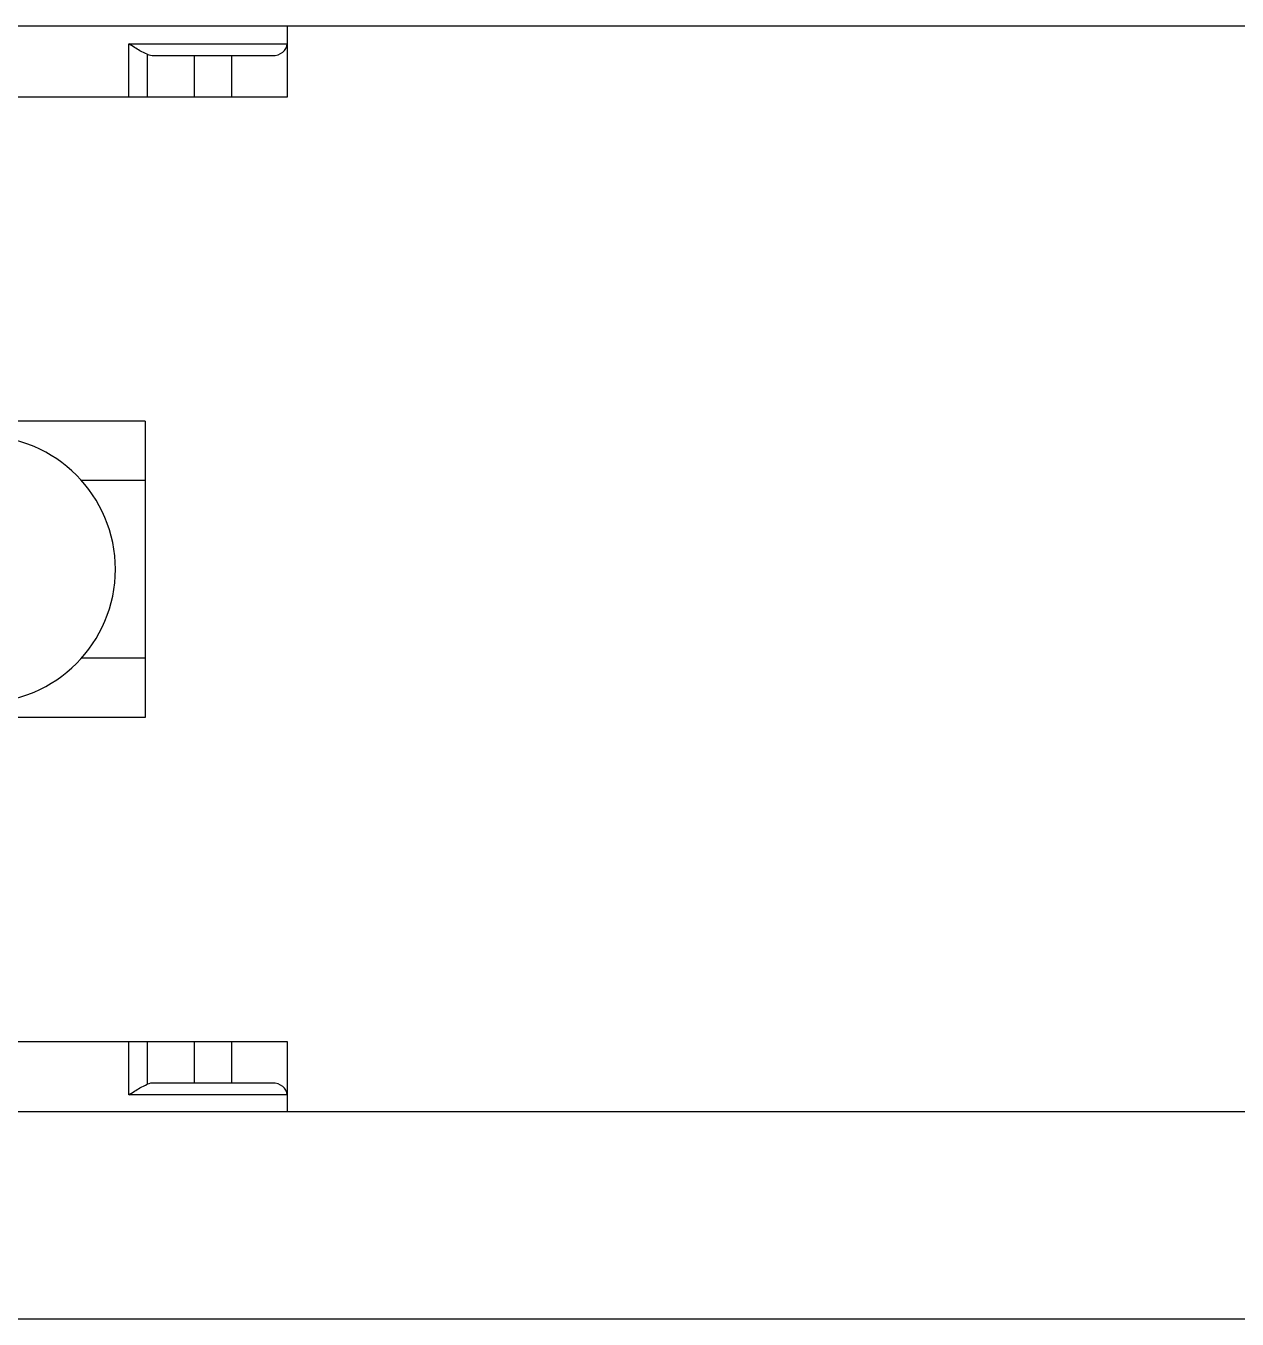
# Model space of a CAD drawing. Header units: feet. Extents: x -21 to 5170, y -254 to 1413.
# Drawn here: x 503.91 to 513.28, y 439.07 to 449.07 of the extents above; entities that cross this region are included whole.
import ezdxf

# ---------------------------------------------------------------- set-up
doc = ezdxf.new("R2010")
doc.units = ezdxf.units.FT
doc.header["$MEASUREMENT"] = 0
doc.layers.add('E-ARRY-TABL', color=9, linetype='Continuous')

# ---------------------------------------------------------------- blocks, each defined once
blk = doc.blocks.new('2.2.1_8 Mid Plan View')
at = {"color": 7, "linetype": 'Continuous', "lineweight": 15}
for p, q in [((-0.30061, -3.73684), (-0.30061, 2.68042)), ((0.30109, 2.68042), (0.30109, -3.73684)), ((-0.41544, -3.62201), (-0.41544, 2.56559)), ((-0.29117, 0.16896), (-0.30061, 0.16896)), ((-0.29117, 0.16896), (-0.26164, 0.16896)), ((-0.29117, 0.08119), (-0.29117, 0.16896)), ((-0.26164, 0.16896), (-0.26164, 0.1382)), ((0.29117, 0.16896), (0.26164, 0.16896)), ((0.26164, 0.1382), (0.26164, 0.16896)), ((0.29117, 0.16896), (0.29117, 0.08119)), ((0.29117, 0.16896), (0.30109, 0.16896)), ((-0.28461, 0.1382), (-0.28461, 0.16076)), ((0.28461, 0.16076), (0.28461, 0.1382)), ((-0.28461, 0.1382), (-0.26164, 0.1382)), ((-0.28461, 0.1177), (-0.28461, 0.1382)), ((-0.26164, 0.1382), (-0.26164, 0.1177)), ((0.26164, 0.1177), (0.26164, 0.1382)), ((0.26164, 0.1382), (0.28461, 0.1382)), ((0.28461, 0.1382), (0.28461, 0.1177)), ((-0.26164, 0.1177), (-0.28461, 0.1177)), ((-0.28461, 0.09514), (-0.28461, 0.1177)), ((-0.26164, 0.1177), (-0.26164, 0.09143)), ((0.28461, 0.1177), (0.26164, 0.1177)), ((0.26164, 0.09143), (0.26164, 0.1177)), ((0.28461, 0.1177), (0.28461, 0.09514)), ((-0.28532, 0.09143), (-0.26164, 0.09143)), ((-0.26164, 0.09143), (-0.26164, 0.08119)), ((-0.08202, 0.09022), (-0.04921, 0.09022)), ((-0.08202, 0.09022), (-0.08202, -0.1048)), ((-0.04921, 0.09022), (0.04921, 0.09022)), ((0.04921, 0.09022), (0.08202, 0.09022)), ((0.08202, 0.09022), (0.08202, -0.1048)), ((0.26164, 0.09143), (0.28532, 0.09143)), ((0.26164, 0.08119), (0.26164, 0.09143)), ((-0.26164, 0.08119), (-0.29117, 0.08119)), ((-0.26164, 0.08119), (-0.26164, -0.22889)), ((0.29117, 0.08119), (0.26164, 0.08119)), ((0.26164, -0.22889), (0.26164, 0.08119))]:
    blk.add_line(p, q, dxfattribs=at)
at = {"color": 8, "linetype": 'Continuous', "lineweight": 15}
for p, q in [((-0.04921, 0.09022), (-0.04921, 0.05502)), ((0.04921, 0.09022), (0.04921, 0.05502))]:
    blk.add_line(p, q, dxfattribs=at)
at = {"color": 7, "linetype": 'Continuous', "lineweight": 15}
blk.add_arc((0, 0), 0.07382, 0, 180, dxfattribs=at)
for centre, start_param, end_param in [((-0.29117, 0.16076), 4.712389, 6.283185), ((0.29117, 0.16076), 0, 1.570796), ((-0.29117, 0.09514), 4.24319, 4.712389), ((0.29117, 0.09514), 1.570796, 2.039995)]:
    blk.add_ellipse(centre, major_axis=(0, 0.0082), ratio=0.8, start_param=start_param, end_param=end_param, dxfattribs=at)
for points, knots in [([(-0.28532, 0.09143), (-0.28595, 0.09012), (-0.2875, 0.08689), (-0.28984, 0.08329), (-0.29116, 0.0812), (-0.29117, 0.08119)], [0, 0, 0, 0, 0.405195, 0.996287, 1, 1, 1, 1]), ([(0.29117, 0.08119), (0.29116, 0.0812), (0.28984, 0.08329), (0.2875, 0.08689), (0.28595, 0.09012), (0.28532, 0.09143)], [0, 0, 0, 0, 0.003713, 0.594805, 1, 1, 1, 1])]:
    blk.add_open_spline(points, degree=3, knots=knots, dxfattribs=at)

msp = doc.modelspace()

# ---------------------------------------------------------------- linework, layer by layer
at = {"layer": 'E-ARRY-TABL'}
for p, q in [((451.43656, 449.06689), (540.97639, 449.06689)), ((505.93409, 449.06689), (505.93409, 448.51649)), ((504.70938, 448.92849), (505.93409, 448.92849)), ((504.70938, 448.51649), (504.70938, 448.92849)), ((504.85236, 448.84683), (504.85236, 448.51649)), ((504.90411, 448.83693), (505.81965, 448.83693)), ((505.2189, 448.51649), (505.2189, 448.83693)), ((505.50486, 448.83693), (505.50486, 448.51649)), ((505.93409, 448.51649), (500.38292, 448.51649)), ((504.83544, 446.0102), (501.50389, 446.0102)), ((504.83544, 446.0102), (504.83544, 443.72135)), ((504.83544, 445.55243), (504.34428, 445.55243)), ((504.83544, 444.17912), (504.34428, 444.17912)), ((504.83544, 443.72135), (501.50389, 443.72135)), ((500.38292, 441.21506), (505.93409, 441.21506)), ((504.70938, 440.80307), (504.70938, 441.21506)), ((504.85236, 441.21506), (504.85236, 440.88473)), ((505.2189, 440.89462), (505.2189, 441.21506)), ((505.50486, 441.21506), (505.50486, 440.89462)), ((505.93409, 441.21506), (505.93409, 440.67138)), ((505.93409, 440.80307), (504.70938, 440.80307)), ((505.81965, 440.89462), (504.90411, 440.89462)), ((540.97639, 440.67138), (451.43656, 440.67138)), ((539.37419, 439.06919), (453.03876, 439.06919))]:
    msp.add_line(p, q, dxfattribs=at)
msp.add_arc((503.57658, 444.86578), 1.02998, 270, 90, dxfattribs=at)
for centre, start_param, end_param in [((505.81965, 448.92849), 4.712389, 6.2831853), ((504.90411, 448.92849), 4.2431899, 4.712389), ((504.90411, 440.80307), 1.5707963, 2.0399954), ((505.81965, 440.80307), 0, 1.5707963)]:
    msp.add_ellipse(centre, major_axis=(0.11444, 0), ratio=0.8, start_param=start_param, end_param=end_param, dxfattribs=at)
for points, knots in [([(504.85236, 448.84683), (504.83402, 448.85562), (504.78894, 448.87723), (504.73878, 448.90989), (504.70956, 448.92837), (504.70938, 448.92849)], [0, 0, 0, 0, 0.405195, 0.9962874, 1, 1, 1, 1]), ([(504.70938, 440.80307), (504.70956, 440.80318), (504.73878, 440.82166), (504.78894, 440.85433), (504.83402, 440.87594), (504.85236, 440.88473)], [0, 0, 0, 0, 0.0037126, 0.594805, 1, 1, 1, 1])]:
    msp.add_open_spline(points, degree=3, knots=knots, dxfattribs=at)

# ---------------------------------------------------------------- block references
at = {"layer": 'E-ARRY-TABL', "xscale": -13.95298604562408, "yscale": 13.95298604562408, "zscale": 13.95298604562408, "rotation": 270}
msp.add_blockref('2.2.1_8 Mid Plan View', (503.57658, 444.86578), dxfattribs=at)

doc.saveas('drawing.dxf')
